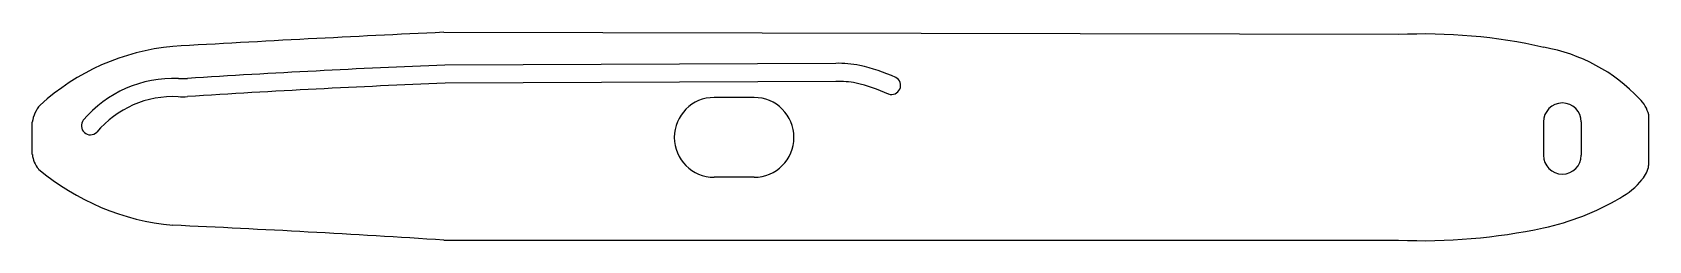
# Model space of a CAD drawing. Header units: millimetres. Extents: x 2668 to 2865, y 2383 to 2408.
import ezdxf

# ---------------------------------------------------------------- set-up
doc = ezdxf.new("R2010")
doc.units = ezdxf.units.MM

msp = doc.modelspace()

# ---------------------------------------------------------------- linework, layer by layer
at = {"color": 7}
for p, q in [((2756.02, 2400.37), (2751.17, 2400.37)), ((2851.93, 2397.4), (2851.93, 2393.35)), ((2856.53, 2397.4), (2856.53, 2393.35)), ((2756.02, 2390.67), (2751.17, 2390.67))]:
    msp.add_line(p, q, dxfattribs=at)
for points in [[(2834.32, 2408.02), (2718.31, 2408.29)], [(2864.72, 2392.11), (2864.72, 2398.25)], [(2668.32, 2393.44), (2668.32, 2397.35)], [(2718.32, 2383.02), (2834.32, 2383.02)]]:
    msp.add_lwpolyline(points, dxfattribs=at)
for points in [[(2768.88, 2404.27, 0.051951), (2765.95, 2404.52), (2718.44, 2404.3)], [(2768.42, 2402.12, 0.051195), (2765.97, 2402.32), (2718.47, 2402.1)]]:
    msp.add_lwpolyline(points, format="xyb", dxfattribs=at)
for centre, radius, start, end in [((2855.83, -548.53), 2960.02, 92.66287, 93.30112), ((2837.38, 2341.67), 66.42, 77.2946, 92.6405), ((2688.03, 2378.84), 27.87, 95.4599, 132.3207), ((2848.33, 2385.76), 21.03, 43.442, 79.9626), ((2770.8, 1090.78), 1314.57, 92.28274, 93.6478), ((2762.8, 2379.01), 25.98, 66.3424, 76.4654), ((2685.43, 2388.41), 14.27, 87.3945, 139.8832), ((2686.53, 2412.66), 10, 267.3945, 273.6478), ((2770.8, 1090.78), 1312.37, 92.28543, 93.65313), ((2762.8, 2379.01), 23.78, 66.3424, 76.3389), ((2772.72, 2401.83), 1.1, 250.1109, 62.5738), ((2685.43, 2388.41), 12.07, 87.0898, 140.1971), ((2686.55, 2410.46), 10, 267.0898, 273.6531), ((2751.17, 2395.52), 4.85, 90, 270), ((2756.02, 2395.52), 4.85, 270, 90), ((2860.83, 2397.34), 4, 13.1849, 46.1559), ((2672.24, 2396.84), 3.95, 138.7555, 172.525), ((2854.23, 2397.4), 2.3, 0, 180), ((2675.38, 2396.93), 1.1, 141.6622, 314.6602), ((2671.41, 2393.69), 3.09, 184.6418, 220.4324), ((2854.23, 2393.35), 2.3, 180, 0), ((2861.64, 2392.5), 3.1, 317.9078, 352.789), ((2688.24, 2414.53), 29.84, 229.9872, 264.511), ((2856.51, 2396.57), 9.65, 299.098, 320.3837), ((2845.57, 2414.49), 30.64, 281.9644, 300.6795), ((2610.42, 718.14), 1668.38, 86.2918, 87.42478), ((2837.29, 2452.12), 69.16, 267.54, 282.2105)]:
    msp.add_arc(centre, radius, start, end, dxfattribs=at)

doc.saveas('drawing.dxf')
